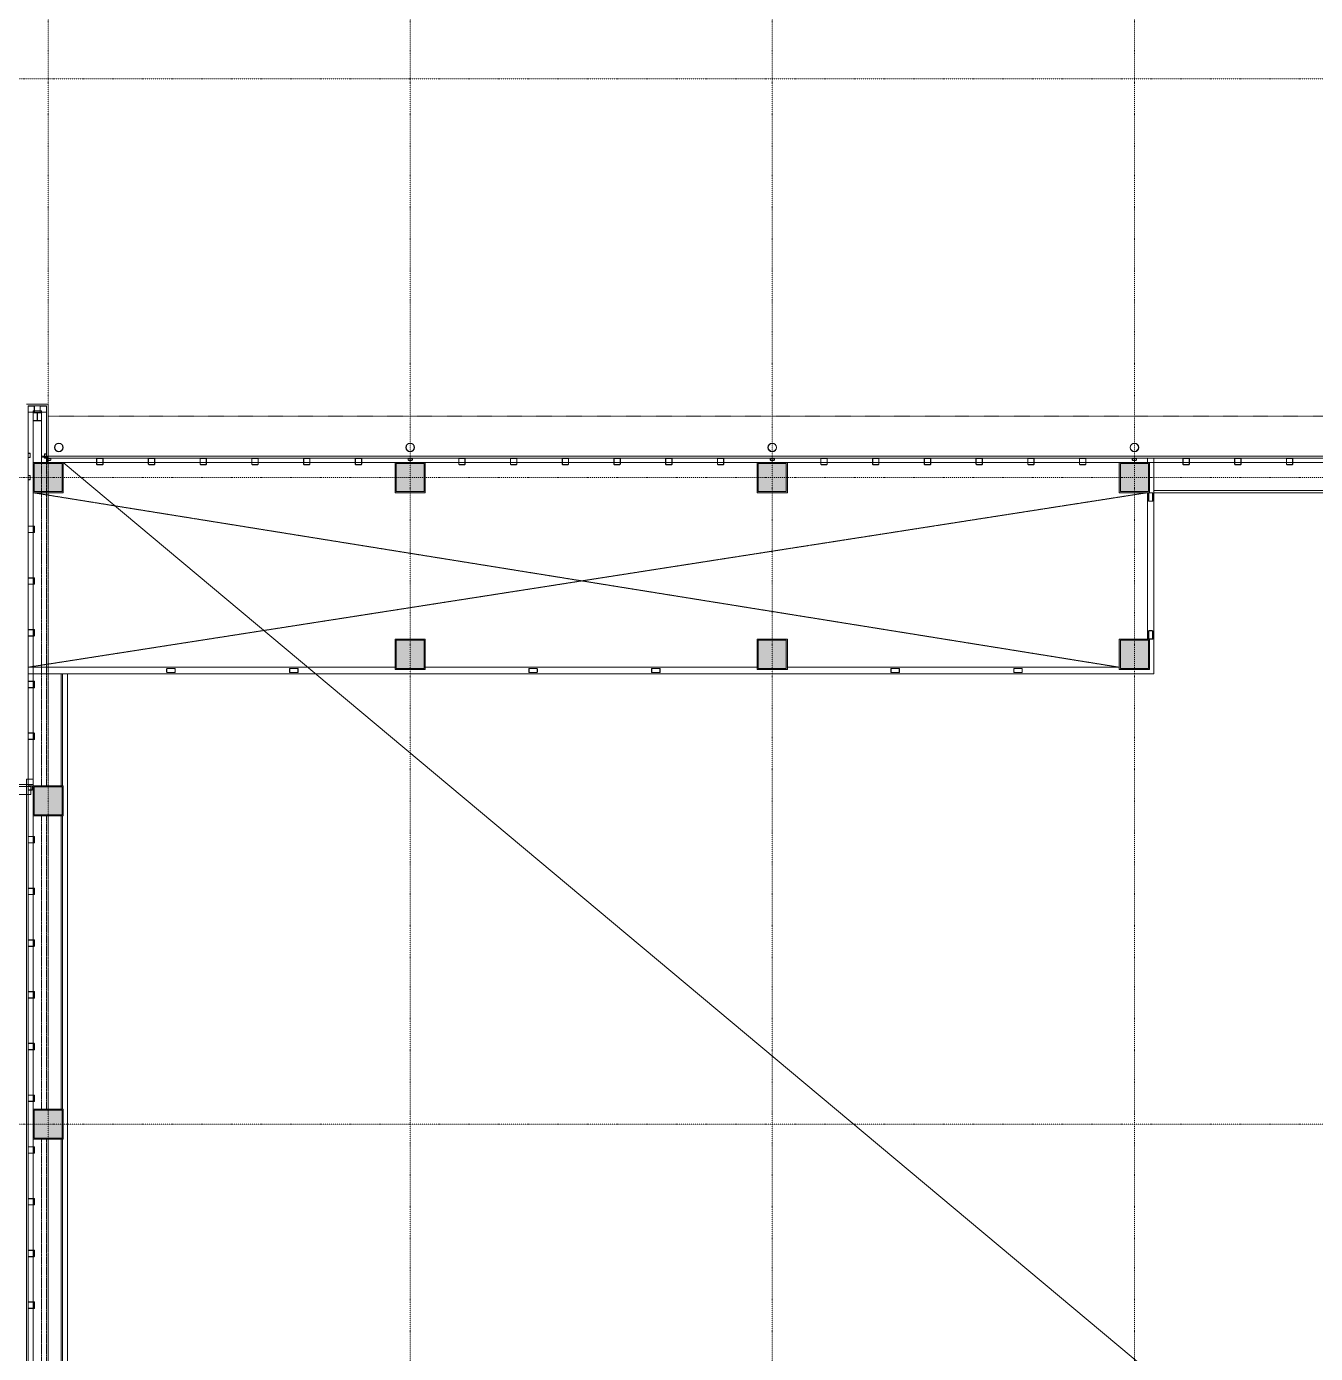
# Model space of a CAD drawing. Extents: x -32000 to 401936, y -48083 to 131250.
# Drawn here: x 17500 to 47400, y 69680 to 100465 of the extents above; entities that cross this region are included whole.
import ezdxf

# ---------------------------------------------------------------- set-up
doc = ezdxf.new("R2010")
doc.units = 0
doc.header["$LTSCALE"] = 10
for name, pattern in [('H12PL4$0$JJP_三點線', [0.9, 0.3, -0.15, 0, -0.15, 0, -0.15, 0, -0.15]), ('H12PL4$0$JJP_虛線(退縮線、投影線、地下室範圍、非屬本工程、圖面分區)', [0.45, 0.3, -0.15]), ('XFM7P40ICA$0$H12PL4$0$CENTERK1', [0.0983, 0.0833, -0.005, 0.005, -0.005]), ('XFM7P40ICA$0$H12PL4$0$DOTK1', [0.01, 0.005, -0.005]), ('XFM7P40ICA$0$H12PL4$0$JJP_三點線', [0.9, 0.3, -0.15, 0, -0.15, 0, -0.15, 0, -0.15]), ('XFM7P40ICA$0$H12PL4$0$JJP_虛線(退縮線、投影線、地下室範圍、非屬本工程、圖面分區)', [0.45, 0.3, -0.15])]:
    doc.linetypes.add(name, pattern=pattern)
for name, color, linetype in [('H12PL4$0$A-OBJE-2D', 252, 'Continuous'), ('H12PL4$0$A-OBJE-MEP', 252, 'Continuous'), ('H12PL4$0$A-WALL-EX', 252, 'Continuous'), ('H12PL4$0$A-WALL-IN', 252, 'Continuous'), ('H12PL4$0$S-COL', 252, 'Continuous'), ('H12PL4$0$S-GRID', 252, 'Continuous'), ('XFM7P40ICA$0$H12PL4$0$A-OBJE-MEP', 252, 'Continuous'), ('XFM7P40ICA$0$H12PL4$0$A-WALL-EX', 252, 'Continuous'), ('XFM7P40ICA$0$H12PL4$0$A-WALL-IN', 252, 'Continuous'), ('XFM7P40ICA$0$H12PL4$0$Hattch', 252, 'Continuous'), ('XFM7P40ICA$0$H12PL4$0$L40_19_DRAN', 252, 'Continuous'), ('XFM7P40ICA$0$H12PL4$0$L40_19_SIAGE1', 252, 'Continuous'), ('XFM7P40ICA$0$H12PL4$0$L40_19_SIAGE3', 252, 'Continuous'), ('XFM7P40ICA$0$H12PL4$0$L40_19_STEEL2', 252, 'Continuous'), ('XFM7P40ICA$0$H12PL4$0$L40_19_STEEL3', 252, 'Continuous'), ('XFM7P40ICA$0$H12PL4$0$L40_19_SUGATA3', 252, 'Continuous'), ('XFM7P40ICA$0$H12PL4$0$L40_19_SUGATAD', 252, 'Continuous'), ('XFM7P40ICA$0$H12PL4$0$S-COL', 252, 'Continuous'), ('XFM7P40ICA$0$H12PL4$0$S-GRID', 252, 'Continuous')]:
    doc.layers.add(name, color=color, linetype=linetype)

# ---------------------------------------------------------------- blocks, each defined once
blk = doc.blocks.new('XFM7P40ICA$0$H12PL4')
at = {"layer": 'XFM7P40ICA$0$H12PL4$0$Hattch', "linetype": 'Continuous', "lineweight": 0}
for points in [[(17650, 89650), (18350, 89650), (18350, 90350), (17650, 90350)], [(26050, 89650), (26750, 89650), (26750, 90350), (26050, 90350)], [(34450, 89650), (35150, 89650), (35150, 90350), (34450, 90350)], [(42850, 89650), (43550, 89650), (43550, 90350), (42850, 90350)], [(26050, 85550), (26750, 85550), (26750, 86250), (26050, 86250)], [(34450, 85550), (35150, 85550), (35150, 86250), (34450, 86250)], [(42850, 85550), (43550, 85550), (43550, 86250), (42850, 86250)], [(17650, 82150), (18350, 82150), (18350, 82850), (17650, 82850)], [(17650, 74650), (18350, 74650), (18350, 75350), (17650, 75350)]]:
    blk.add_hatch(color=256, dxfattribs=at).paths.add_polyline_path(points)
at = {"layer": 'XFM7P40ICA$0$H12PL4$0$A-OBJE-MEP', "lineweight": 0, "flags": 128}
for points in [[(18345, 90700, 1), (18155, 90700, 1)], [(26495, 90700, 1), (26305, 90700, 1)], [(34895, 90700, 1), (34705, 90700, 1)], [(43295, 90700, 1), (43105, 90700, 1)]]:
    blk.add_lwpolyline(points, format="xyb", close=True, dxfattribs=at)
at = {"layer": 'XFM7P40ICA$0$H12PL4$0$A-OBJE-MEP', "lineweight": 0}
for centre in [(18250, 90700), (26400, 90700), (34800, 90700), (43200, 90700)]:
    blk.add_circle(centre, 100, dxfattribs=at)
at = {"layer": 'XFM7P40ICA$0$H12PL4$0$A-WALL-EX', "lineweight": 0}
for p, q in [((17500, 82830), (17535, 82830)), ((17500, 82650), (17535, 82650))]:
    blk.add_line(p, q, dxfattribs=at)
at = {"layer": 'XFM7P40ICA$0$H12PL4$0$A-WALL-EX', "lineweight": 0, "flags": 128}
for points in [[(17500, 91700), (17535, 91700)], [(17965, 91700), (17535, 91700)], [(17535, 91665), (17965, 91665)], [(17535, 83000), (17535, 91665)], [(18000, 91700), (17965, 91700)], [(17965, 91665), (17965, 90500)], [(18000, 90500), (18000, 91700)], [(17965, 90450), (17965, 90500)], [(17965, 90450), (77050, 90450)], [(77050, 90500), (18000, 90500)], [(17600, 82830), (-150, 82830)], [(17535, 82830), (17535, 83000)], [(17600, 82650), (17600, 82830)], [(-150, 82650), (17600, 82650)], [(17535, -2300), (17535, 82650)]]:
    blk.add_lwpolyline(points, dxfattribs=at)
at = {"layer": 'XFM7P40ICA$0$H12PL4$0$A-WALL-EX', "linetype": 'XFM7P40ICA$0$H12PL4$0$JJP_虛線(退縮線、投影線、地下室範圍、非屬本工程、圖面分區)', "lineweight": 0, "flags": 128}
for points in [[(17965, 90475), (17965, 82850)], [(18000, 82850), (18000, 90475)], [(17965, 82150), (17965, 75350)], [(18000, 75350), (18000, 82150)], [(17965, 74650), (17965, 60350)], [(18000, 60350), (18000, 74650)]]:
    blk.add_lwpolyline(points, dxfattribs=at)
at = {"layer": 'XFM7P40ICA$0$H12PL4$0$A-WALL-IN', "lineweight": 0, "flags": 128}
for points in [[(18300, 85450), (18300, 82850)], [(18450, 85450), (18300, 85450)], [(18450, 450), (18450, 85450)], [(18300, 82150), (18300, 75350)], [(18300, 74650), (18300, 60350)]]:
    blk.add_lwpolyline(points, dxfattribs=at)
at = {"layer": 'XFM7P40ICA$0$H12PL4$0$Hattch', "lineweight": 0}
blk.add_line((17553.1, 82788.7), (17553.2, 82788.7), dxfattribs=at)
at = {"layer": 'XFM7P40ICA$0$H12PL4$0$L40_19_DRAN', "lineweight": 0}
for centre in [(18250, 90700), (26400, 90700), (34800, 90700), (43200, 90700)]:
    blk.add_circle(centre, 100, dxfattribs=at)
at = {"layer": 'XFM7P40ICA$0$H12PL4$0$L40_19_SIAGE1', "lineweight": 0}
for p, q in [((17500, 91700), (18000, 91700)), ((18000, 91700), (18000, 90500)), ((18000, 90500), (126700, 90500)), ((43500, 90350), (43500, 90450)), ((43500, 86250), (43500, 89650)), ((43650, 85450), (43650, 89650)), ((43650, 89650), (51250, 89650)), ((17535, 85600), (26050, 85600)), ((26750, 85600), (34450, 85600)), ((35150, 85600), (42850, 85600)), ((17535, 85450), (43650, 85450)), ((18450, 350), (18450, 85450))]:
    blk.add_line(p, q, dxfattribs=at)
at = {"layer": 'XFM7P40ICA$0$H12PL4$0$L40_19_SIAGE3', "lineweight": 0}
for p, q in [((17535, -2615), (17535, 91665)), ((17535, 91665), (17965, 91665)), ((17965, 91665), (17965, 90450)), ((68400, 90450), (17965, 90450)), ((43650, 89650), (43650, 90450)), ((43650, 89700), (51250, 89700)), ((18337.5, 82850), (18337.5, 85450)), ((18337.5, 75350), (18337.5, 82150)), ((18337.5, 60350), (18337.5, 74700))]:
    blk.add_line(p, q, dxfattribs=at)
at = {"layer": 'XFM7P40ICA$0$H12PL4$0$L40_19_STEEL2', "lineweight": 0, "flags": 128}
blk.add_lwpolyline([(17650, 91515), (17850, 91515), (17850, 91503), (17762, 91503, 0.4142136), (17754, 91495), (17754, 91335, 0.4142136), (17762, 91327), (17850, 91327), (17850, 91315), (17650, 91315), (17650, 91327), (17738, 91327, 0.4142136), (17746, 91335), (17746, 91495, 0.4142136), (17738, 91503), (17650, 91503)], format="xyb", close=True, dxfattribs=at)
for points in [[(17650, 89650), (17650, 90350), (18350, 90350), (18350, 89650)], [(17675, 89675), (17675, 90325), (18325, 90325), (18325, 89675)], [(26050, 89650), (26050, 90350), (26750, 90350), (26750, 89650)], [(26075, 89675), (26075, 90325), (26725, 90325), (26725, 89675)], [(34450, 89650), (34450, 90350), (35150, 90350), (35150, 89650)], [(34475, 89675), (34475, 90325), (35125, 90325), (35125, 89675)], [(42850, 89650), (42850, 90350), (43550, 90350), (43550, 89650)], [(42875, 89675), (42875, 90325), (43525, 90325), (43525, 89675)], [(26050, 85550), (26050, 86250), (26750, 86250), (26750, 85550)], [(26075, 85575), (26075, 86225), (26725, 86225), (26725, 85575)], [(34450, 85550), (34450, 86250), (35150, 86250), (35150, 85550)], [(34475, 85575), (34475, 86225), (35125, 86225), (35125, 85575)], [(42850, 85550), (42850, 86250), (43550, 86250), (43550, 85550)], [(42875, 85575), (42875, 86225), (43525, 86225), (43525, 85575)], [(17650, 82150), (17650, 82850), (18350, 82850), (18350, 82150)], [(17675, 82175), (17675, 82825), (18325, 82825), (18325, 82175)], [(17650, 74650), (17650, 75350), (18350, 75350), (18350, 74650)], [(17675, 74675), (17675, 75325), (18325, 75325), (18325, 74675)]]:
    blk.add_lwpolyline(points, close=True, dxfattribs=at)
at = {"layer": 'XFM7P40ICA$0$H12PL4$0$L40_19_STEEL3', "lineweight": 0, "flags": 128}
for points in [[(17685, 91528.5), (17685, 91651.5, 0.4142136), (17671.5, 91665), (17548.5, 91665, 0.4142136), (17535, 91651.5), (17535, 91528.5, 0.4142136), (17548.5, 91515), (17671.5, 91515, 0.4142136)], [(17680.5, 91528.5), (17680.5, 91651.5, 0.4142136), (17671.5, 91660.5), (17548.5, 91660.5, 0.4142136), (17539.5, 91651.5), (17539.5, 91528.5, 0.4142136), (17548.5, 91519.5), (17671.5, 91519.5, 0.4142136)], [(17965, 91528.5), (17965, 91651.5, 0.4142136), (17951.5, 91665), (17828.5, 91665, 0.4142136), (17815, 91651.5), (17815, 91528.5, 0.4142136), (17828.5, 91515), (17951.5, 91515, 0.4142136)], [(17960.5, 91528.5), (17960.5, 91651.5, 0.4142136), (17951.5, 91660.5), (17828.5, 91660.5, 0.4142136), (17819.5, 91651.5), (17819.5, 91528.5, 0.4142136), (17828.5, 91519.5), (17951.5, 91519.5, 0.4142136)], [(17548.5, 90465), (17571.5, 90465, 0.4142136), (17585, 90478.5), (17585, 90551.5, 0.4142136), (17571.5, 90565), (17548.5, 90565, 0.4142136), (17535, 90551.5), (17535, 90478.5, 0.4142136)], [(17548.5, 90469.5), (17571.5, 90469.5, 0.4142136), (17580.5, 90478.5), (17580.5, 90551.5, 0.4142136), (17571.5, 90560.5), (17548.5, 90560.5, 0.4142136), (17539.5, 90551.5), (17539.5, 90478.5, 0.4142136)], [(17928.5, 90450), (17951.5, 90450, 0.4142136), (17965, 90463.5), (17965, 90536.5, 0.4142136), (17951.5, 90550), (17928.5, 90550, 0.4142136), (17915, 90536.5), (17915, 90463.5, 0.4142136)], [(17928.5, 90454.5), (17951.5, 90454.5, 0.4142136), (17960.5, 90463.5), (17960.5, 90536.5, 0.4142136), (17951.5, 90545.5), (17928.5, 90545.5, 0.4142136), (17919.5, 90536.5), (17919.5, 90463.5, 0.4142136)], [(17965, 90436.5), (17965, 90413.5, 0.4142136), (17978.5, 90400), (18051.5, 90400, 0.4142136), (18065, 90413.5), (18065, 90436.5, 0.4142136), (18051.5, 90450), (17978.5, 90450, 0.4142136)], [(17969.5, 90436.5), (17969.5, 90413.5, 0.4142136), (17978.5, 90404.5), (18051.5, 90404.5, 0.4142136), (18060.5, 90413.5), (18060.5, 90436.5, 0.4142136), (18051.5, 90445.5), (17978.5, 90445.5, 0.4142136)], [(19261.5, 90300), (19138.5, 90300, -0.4142136), (19125, 90313.5), (19125, 90436.5, -0.4142136), (19138.5, 90450), (19261.5, 90450, -0.4142136), (19275, 90436.5), (19275, 90313.5, -0.4142136)], [(19261.5, 90304.5), (19138.5, 90304.5, -0.4142136), (19129.5, 90313.5), (19129.5, 90436.5, -0.4142136), (19138.5, 90445.5), (19261.5, 90445.5, -0.4142136), (19270.5, 90436.5), (19270.5, 90313.5, -0.4142136)], [(20461.5, 90300), (20338.5, 90300, -0.4142136), (20325, 90313.5), (20325, 90436.5, -0.4142136), (20338.5, 90450), (20461.5, 90450, -0.4142136), (20475, 90436.5), (20475, 90313.5, -0.4142136)], [(20461.5, 90304.5), (20338.5, 90304.5, -0.4142136), (20329.5, 90313.5), (20329.5, 90436.5, -0.4142136), (20338.5, 90445.5), (20461.5, 90445.5, -0.4142136), (20470.5, 90436.5), (20470.5, 90313.5, -0.4142136)], [(21661.5, 90300), (21538.5, 90300, -0.4142136), (21525, 90313.5), (21525, 90436.5, -0.4142136), (21538.5, 90450), (21661.5, 90450, -0.4142136), (21675, 90436.5), (21675, 90313.5, -0.4142136)], [(21661.5, 90304.5), (21538.5, 90304.5, -0.4142136), (21529.5, 90313.5), (21529.5, 90436.5, -0.4142136), (21538.5, 90445.5), (21661.5, 90445.5, -0.4142136), (21670.5, 90436.5), (21670.5, 90313.5, -0.4142136)], [(22861.5, 90300), (22738.5, 90300, -0.4142136), (22725, 90313.5), (22725, 90436.5, -0.4142136), (22738.5, 90450), (22861.5, 90450, -0.4142136), (22875, 90436.5), (22875, 90313.5, -0.4142136)], [(22861.5, 90304.5), (22738.5, 90304.5, -0.4142136), (22729.5, 90313.5), (22729.5, 90436.5, -0.4142136), (22738.5, 90445.5), (22861.5, 90445.5, -0.4142136), (22870.5, 90436.5), (22870.5, 90313.5, -0.4142136)], [(24061.5, 90300), (23938.5, 90300, -0.4142136), (23925, 90313.5), (23925, 90436.5, -0.4142136), (23938.5, 90450), (24061.5, 90450, -0.4142136), (24075, 90436.5), (24075, 90313.5, -0.4142136)], [(24061.5, 90304.5), (23938.5, 90304.5, -0.4142136), (23929.5, 90313.5), (23929.5, 90436.5, -0.4142136), (23938.5, 90445.5), (24061.5, 90445.5, -0.4142136), (24070.5, 90436.5), (24070.5, 90313.5, -0.4142136)], [(25261.5, 90300), (25138.5, 90300, -0.4142136), (25125, 90313.5), (25125, 90436.5, -0.4142136), (25138.5, 90450), (25261.5, 90450, -0.4142136), (25275, 90436.5), (25275, 90313.5, -0.4142136)], [(25261.5, 90304.5), (25138.5, 90304.5, -0.4142136), (25129.5, 90313.5), (25129.5, 90436.5, -0.4142136), (25138.5, 90445.5), (25261.5, 90445.5, -0.4142136), (25270.5, 90436.5), (25270.5, 90313.5, -0.4142136)], [(26436.5, 90450), (26363.5, 90450, 0.4142136), (26350, 90436.5), (26350, 90413.5, 0.4142136), (26363.5, 90400), (26436.5, 90400, 0.4142136), (26450, 90413.5), (26450, 90436.5, 0.4142136)], [(26436.5, 90445.5), (26363.5, 90445.5, 0.4142136), (26354.5, 90436.5), (26354.5, 90413.5, 0.4142136), (26363.5, 90404.5), (26436.5, 90404.5, 0.4142136), (26445.5, 90413.5), (26445.5, 90436.5, 0.4142136)], [(27661.5, 90300), (27538.5, 90300, -0.4142136), (27525, 90313.5), (27525, 90436.5, -0.4142136), (27538.5, 90450), (27661.5, 90450, -0.4142136), (27675, 90436.5), (27675, 90313.5, -0.4142136)], [(27661.5, 90304.5), (27538.5, 90304.5, -0.4142136), (27529.5, 90313.5), (27529.5, 90436.5, -0.4142136), (27538.5, 90445.5), (27661.5, 90445.5, -0.4142136), (27670.5, 90436.5), (27670.5, 90313.5, -0.4142136)], [(28861.5, 90300), (28738.5, 90300, -0.4142136), (28725, 90313.5), (28725, 90436.5, -0.4142136), (28738.5, 90450), (28861.5, 90450, -0.4142136), (28875, 90436.5), (28875, 90313.5, -0.4142136)], [(28861.5, 90304.5), (28738.5, 90304.5, -0.4142136), (28729.5, 90313.5), (28729.5, 90436.5, -0.4142136), (28738.5, 90445.5), (28861.5, 90445.5, -0.4142136), (28870.5, 90436.5), (28870.5, 90313.5, -0.4142136)], [(30061.5, 90300), (29938.5, 90300, -0.4142136), (29925, 90313.5), (29925, 90436.5, -0.4142136), (29938.5, 90450), (30061.5, 90450, -0.4142136), (30075, 90436.5), (30075, 90313.5, -0.4142136)], [(30061.5, 90304.5), (29938.5, 90304.5, -0.4142136), (29929.5, 90313.5), (29929.5, 90436.5, -0.4142136), (29938.5, 90445.5), (30061.5, 90445.5, -0.4142136), (30070.5, 90436.5), (30070.5, 90313.5, -0.4142136)], [(31261.5, 90300), (31138.5, 90300, -0.4142136), (31125, 90313.5), (31125, 90436.5, -0.4142136), (31138.5, 90450), (31261.5, 90450, -0.4142136), (31275, 90436.5), (31275, 90313.5, -0.4142136)], [(31261.5, 90304.5), (31138.5, 90304.5, -0.4142136), (31129.5, 90313.5), (31129.5, 90436.5, -0.4142136), (31138.5, 90445.5), (31261.5, 90445.5, -0.4142136), (31270.5, 90436.5), (31270.5, 90313.5, -0.4142136)], [(32461.5, 90300), (32338.5, 90300, -0.4142136), (32325, 90313.5), (32325, 90436.5, -0.4142136), (32338.5, 90450), (32461.5, 90450, -0.4142136), (32475, 90436.5), (32475, 90313.5, -0.4142136)], [(32461.5, 90304.5), (32338.5, 90304.5, -0.4142136), (32329.5, 90313.5), (32329.5, 90436.5, -0.4142136), (32338.5, 90445.5), (32461.5, 90445.5, -0.4142136), (32470.5, 90436.5), (32470.5, 90313.5, -0.4142136)], [(33661.5, 90300), (33538.5, 90300, -0.4142136), (33525, 90313.5), (33525, 90436.5, -0.4142136), (33538.5, 90450), (33661.5, 90450, -0.4142136), (33675, 90436.5), (33675, 90313.5, -0.4142136)], [(33661.5, 90304.5), (33538.5, 90304.5, -0.4142136), (33529.5, 90313.5), (33529.5, 90436.5, -0.4142136), (33538.5, 90445.5), (33661.5, 90445.5, -0.4142136), (33670.5, 90436.5), (33670.5, 90313.5, -0.4142136)], [(34836.5, 90450), (34763.5, 90450, 0.4142136), (34750, 90436.5), (34750, 90413.5, 0.4142136), (34763.5, 90400), (34836.5, 90400, 0.4142136), (34850, 90413.5), (34850, 90436.5, 0.4142136)], [(34836.5, 90445.5), (34763.5, 90445.5, 0.4142136), (34754.5, 90436.5), (34754.5, 90413.5, 0.4142136), (34763.5, 90404.5), (34836.5, 90404.5, 0.4142136), (34845.5, 90413.5), (34845.5, 90436.5, 0.4142136)], [(36061.5, 90300), (35938.5, 90300, -0.4142136), (35925, 90313.5), (35925, 90436.5, -0.4142136), (35938.5, 90450), (36061.5, 90450, -0.4142136), (36075, 90436.5), (36075, 90313.5, -0.4142136)], [(36061.5, 90304.5), (35938.5, 90304.5, -0.4142136), (35929.5, 90313.5), (35929.5, 90436.5, -0.4142136), (35938.5, 90445.5), (36061.5, 90445.5, -0.4142136), (36070.5, 90436.5), (36070.5, 90313.5, -0.4142136)], [(37261.5, 90300), (37138.5, 90300, -0.4142136), (37125, 90313.5), (37125, 90436.5, -0.4142136), (37138.5, 90450), (37261.5, 90450, -0.4142136), (37275, 90436.5), (37275, 90313.5, -0.4142136)], [(37261.5, 90304.5), (37138.5, 90304.5, -0.4142136), (37129.5, 90313.5), (37129.5, 90436.5, -0.4142136), (37138.5, 90445.5), (37261.5, 90445.5, -0.4142136), (37270.5, 90436.5), (37270.5, 90313.5, -0.4142136)], [(38461.5, 90300), (38338.5, 90300, -0.4142136), (38325, 90313.5), (38325, 90436.5, -0.4142136), (38338.5, 90450), (38461.5, 90450, -0.4142136), (38475, 90436.5), (38475, 90313.5, -0.4142136)], [(38461.5, 90304.5), (38338.5, 90304.5, -0.4142136), (38329.5, 90313.5), (38329.5, 90436.5, -0.4142136), (38338.5, 90445.5), (38461.5, 90445.5, -0.4142136), (38470.5, 90436.5), (38470.5, 90313.5, -0.4142136)], [(39661.5, 90300), (39538.5, 90300, -0.4142136), (39525, 90313.5), (39525, 90436.5, -0.4142136), (39538.5, 90450), (39661.5, 90450, -0.4142136), (39675, 90436.5), (39675, 90313.5, -0.4142136)], [(39661.5, 90304.5), (39538.5, 90304.5, -0.4142136), (39529.5, 90313.5), (39529.5, 90436.5, -0.4142136), (39538.5, 90445.5), (39661.5, 90445.5, -0.4142136), (39670.5, 90436.5), (39670.5, 90313.5, -0.4142136)], [(40861.5, 90300), (40738.5, 90300, -0.4142136), (40725, 90313.5), (40725, 90436.5, -0.4142136), (40738.5, 90450), (40861.5, 90450, -0.4142136), (40875, 90436.5), (40875, 90313.5, -0.4142136)], [(40861.5, 90304.5), (40738.5, 90304.5, -0.4142136), (40729.5, 90313.5), (40729.5, 90436.5, -0.4142136), (40738.5, 90445.5), (40861.5, 90445.5, -0.4142136), (40870.5, 90436.5), (40870.5, 90313.5, -0.4142136)], [(42061.5, 90300), (41938.5, 90300, -0.4142136), (41925, 90313.5), (41925, 90436.5, -0.4142136), (41938.5, 90450), (42061.5, 90450, -0.4142136), (42075, 90436.5), (42075, 90313.5, -0.4142136)], [(42061.5, 90304.5), (41938.5, 90304.5, -0.4142136), (41929.5, 90313.5), (41929.5, 90436.5, -0.4142136), (41938.5, 90445.5), (42061.5, 90445.5, -0.4142136), (42070.5, 90436.5), (42070.5, 90313.5, -0.4142136)], [(43236.5, 90450), (43163.5, 90450, 0.4142136), (43150, 90436.5), (43150, 90413.5, 0.4142136), (43163.5, 90400), (43236.5, 90400, 0.4142136), (43250, 90413.5), (43250, 90436.5, 0.4142136)], [(43236.5, 90445.5), (43163.5, 90445.5, 0.4142136), (43154.5, 90436.5), (43154.5, 90413.5, 0.4142136), (43163.5, 90404.5), (43236.5, 90404.5, 0.4142136), (43245.5, 90413.5), (43245.5, 90436.5, 0.4142136)], [(44461.5, 90300), (44338.5, 90300, -0.4142136), (44325, 90313.5), (44325, 90436.5, -0.4142136), (44338.5, 90450), (44461.5, 90450, -0.4142136), (44475, 90436.5), (44475, 90313.5, -0.4142136)], [(44461.5, 90304.5), (44338.5, 90304.5, -0.4142136), (44329.5, 90313.5), (44329.5, 90436.5, -0.4142136), (44338.5, 90445.5), (44461.5, 90445.5, -0.4142136), (44470.5, 90436.5), (44470.5, 90313.5, -0.4142136)], [(45661.5, 90300), (45538.5, 90300, -0.4142136), (45525, 90313.5), (45525, 90436.5, -0.4142136), (45538.5, 90450), (45661.5, 90450, -0.4142136), (45675, 90436.5), (45675, 90313.5, -0.4142136)], [(45661.5, 90304.5), (45538.5, 90304.5, -0.4142136), (45529.5, 90313.5), (45529.5, 90436.5, -0.4142136), (45538.5, 90445.5), (45661.5, 90445.5, -0.4142136), (45670.5, 90436.5), (45670.5, 90313.5, -0.4142136)], [(46861.5, 90300), (46738.5, 90300, -0.4142136), (46725, 90313.5), (46725, 90436.5, -0.4142136), (46738.5, 90450), (46861.5, 90450, -0.4142136), (46875, 90436.5), (46875, 90313.5, -0.4142136)], [(46861.5, 90304.5), (46738.5, 90304.5, -0.4142136), (46729.5, 90313.5), (46729.5, 90436.5, -0.4142136), (46738.5, 90445.5), (46861.5, 90445.5, -0.4142136), (46870.5, 90436.5), (46870.5, 90313.5, -0.4142136)], [(17585, 89963.5), (17585, 90036.5, 0.4142136), (17571.5, 90050), (17548.5, 90050, 0.4142136), (17535, 90036.5), (17535, 89963.5, 0.4142136), (17548.5, 89950), (17571.5, 89950, 0.4142136)], [(17580.5, 89963.5), (17580.5, 90036.5, 0.4142136), (17571.5, 90045.5), (17548.5, 90045.5, 0.4142136), (17539.5, 90036.5), (17539.5, 89963.5, 0.4142136), (17548.5, 89954.5), (17571.5, 89954.5, 0.4142136)], [(43525, 89468), (43525, 89632, -0.4142136), (43543, 89650), (43607, 89650, -0.4142136), (43625, 89632), (43625, 89468, -0.4142136), (43607, 89450), (43543, 89450, -0.4142136)], [(43531, 89468), (43531, 89632, -0.4142136), (43543, 89644), (43607, 89644, -0.4142136), (43619, 89632), (43619, 89468, -0.4142136), (43607, 89456), (43543, 89456, -0.4142136)], [(17685, 88738.5), (17685, 88861.5, 0.4142136), (17671.5, 88875), (17548.5, 88875, 0.4142136), (17535, 88861.5), (17535, 88738.5, 0.4142136), (17548.5, 88725), (17671.5, 88725, 0.4142136)], [(17680.5, 88738.5), (17680.5, 88861.5, 0.4142136), (17671.5, 88870.5), (17548.5, 88870.5, 0.4142136), (17539.5, 88861.5), (17539.5, 88738.5, 0.4142136), (17548.5, 88729.5), (17671.5, 88729.5, 0.4142136)], [(17685, 87538.5), (17685, 87661.5, 0.4142136), (17671.5, 87675), (17548.5, 87675, 0.4142136), (17535, 87661.5), (17535, 87538.5, 0.4142136), (17548.5, 87525), (17671.5, 87525, 0.4142136)], [(17680.5, 87538.5), (17680.5, 87661.5, 0.4142136), (17671.5, 87670.5), (17548.5, 87670.5, 0.4142136), (17539.5, 87661.5), (17539.5, 87538.5, 0.4142136), (17548.5, 87529.5), (17671.5, 87529.5, 0.4142136)], [(17685, 86338.5), (17685, 86461.5, 0.4142136), (17671.5, 86475), (17548.5, 86475, 0.4142136), (17535, 86461.5), (17535, 86338.5, 0.4142136), (17548.5, 86325), (17671.5, 86325, 0.4142136)], [(17680.5, 86338.5), (17680.5, 86461.5, 0.4142136), (17671.5, 86470.5), (17548.5, 86470.5, 0.4142136), (17539.5, 86461.5), (17539.5, 86338.5, 0.4142136), (17548.5, 86329.5), (17671.5, 86329.5, 0.4142136)], [(43525, 86268), (43525, 86432, -0.4142136), (43543, 86450), (43607, 86450, -0.4142136), (43625, 86432), (43625, 86268, -0.4142136), (43607, 86250), (43543, 86250, -0.4142136)], [(43531, 86268), (43531, 86432, -0.4142136), (43543, 86444), (43607, 86444, -0.4142136), (43619, 86432), (43619, 86268, -0.4142136), (43607, 86256), (43543, 86256, -0.4142136)], [(17685, 85138.5), (17685, 85261.5, 0.4142136), (17671.5, 85275), (17548.5, 85275, 0.4142136), (17535, 85261.5), (17535, 85138.5, 0.4142136), (17548.5, 85125), (17671.5, 85125, 0.4142136)], [(20932, 85475), (20768, 85475, -0.4142136), (20750, 85493), (20750, 85557, -0.4142136), (20768, 85575), (20932, 85575, -0.4142136), (20950, 85557), (20950, 85493, -0.4142136)], [(20932, 85481), (20768, 85481, -0.4142136), (20756, 85493), (20756, 85557, -0.4142136), (20768, 85569), (20932, 85569, -0.4142136), (20944, 85557), (20944, 85493, -0.4142136)], [(23782, 85475), (23618, 85475, -0.4142136), (23600, 85493), (23600, 85557, -0.4142136), (23618, 85575), (23782, 85575, -0.4142136), (23800, 85557), (23800, 85493, -0.4142136)], [(23782, 85481), (23618, 85481, -0.4142136), (23606, 85493), (23606, 85557, -0.4142136), (23618, 85569), (23782, 85569, -0.4142136), (23794, 85557), (23794, 85493, -0.4142136)], [(29332, 85475), (29168, 85475, -0.4142136), (29150, 85493), (29150, 85557, -0.4142136), (29168, 85575), (29332, 85575, -0.4142136), (29350, 85557), (29350, 85493, -0.4142136)], [(29332, 85481), (29168, 85481, -0.4142136), (29156, 85493), (29156, 85557, -0.4142136), (29168, 85569), (29332, 85569, -0.4142136), (29344, 85557), (29344, 85493, -0.4142136)], [(32182, 85475), (32018, 85475, -0.4142136), (32000, 85493), (32000, 85557, -0.4142136), (32018, 85575), (32182, 85575, -0.4142136), (32200, 85557), (32200, 85493, -0.4142136)], [(32182, 85481), (32018, 85481, -0.4142136), (32006, 85493), (32006, 85557, -0.4142136), (32018, 85569), (32182, 85569, -0.4142136), (32194, 85557), (32194, 85493, -0.4142136)], [(37732, 85475), (37568, 85475, -0.4142136), (37550, 85493), (37550, 85557, -0.4142136), (37568, 85575), (37732, 85575, -0.4142136), (37750, 85557), (37750, 85493, -0.4142136)], [(37732, 85481), (37568, 85481, -0.4142136), (37556, 85493), (37556, 85557, -0.4142136), (37568, 85569), (37732, 85569, -0.4142136), (37744, 85557), (37744, 85493, -0.4142136)], [(40582, 85475), (40418, 85475, -0.4142136), (40400, 85493), (40400, 85557, -0.4142136), (40418, 85575), (40582, 85575, -0.4142136), (40600, 85557), (40600, 85493, -0.4142136)], [(40582, 85481), (40418, 85481, -0.4142136), (40406, 85493), (40406, 85557, -0.4142136), (40418, 85569), (40582, 85569, -0.4142136), (40594, 85557), (40594, 85493, -0.4142136)], [(17680.5, 85138.5), (17680.5, 85261.5, 0.4142136), (17671.5, 85270.5), (17548.5, 85270.5, 0.4142136), (17539.5, 85261.5), (17539.5, 85138.5, 0.4142136), (17548.5, 85129.5), (17671.5, 85129.5, 0.4142136)], [(17685, 83938.5), (17685, 84061.5, 0.4142136), (17671.5, 84075), (17548.5, 84075, 0.4142136), (17535, 84061.5), (17535, 83938.5, 0.4142136), (17548.5, 83925), (17671.5, 83925, 0.4142136)], [(17680.5, 83938.5), (17680.5, 84061.5, 0.4142136), (17671.5, 84070.5), (17548.5, 84070.5, 0.4142136), (17539.5, 84061.5), (17539.5, 83938.5, 0.4142136), (17548.5, 83929.5), (17671.5, 83929.5, 0.4142136)], [(17635, 82763.5), (17635, 82836.5, 0.4142136), (17621.5, 82850), (17548.5, 82850, 0.4142136), (17535, 82836.5), (17535, 82763.5, 0.4142136), (17548.5, 82750), (17621.5, 82750, 0.4142136)], [(17630.5, 82763.5), (17630.5, 82836.5, 0.4142136), (17621.5, 82845.5), (17548.5, 82845.5, 0.4142136), (17539.5, 82836.5), (17539.5, 82763.5, 0.4142136), (17548.5, 82754.5), (17621.5, 82754.5, 0.4142136)], [(17685, 81538.5), (17685, 81661.5, 0.4142136), (17671.5, 81675), (17548.5, 81675, 0.4142136), (17535, 81661.5), (17535, 81538.5, 0.4142136), (17548.5, 81525), (17671.5, 81525, 0.4142136)], [(17680.5, 81538.5), (17680.5, 81661.5, 0.4142136), (17671.5, 81670.5), (17548.5, 81670.5, 0.4142136), (17539.5, 81661.5), (17539.5, 81538.5, 0.4142136), (17548.5, 81529.5), (17671.5, 81529.5, 0.4142136)], [(17685, 80338.5), (17685, 80461.5, 0.4142136), (17671.5, 80475), (17548.5, 80475, 0.4142136), (17535, 80461.5), (17535, 80338.5, 0.4142136), (17548.5, 80325), (17671.5, 80325, 0.4142136)], [(17680.5, 80338.5), (17680.5, 80461.5, 0.4142136), (17671.5, 80470.5), (17548.5, 80470.5, 0.4142136), (17539.5, 80461.5), (17539.5, 80338.5, 0.4142136), (17548.5, 80329.5), (17671.5, 80329.5, 0.4142136)], [(17685, 79138.5), (17685, 79261.5, 0.4142136), (17671.5, 79275), (17548.5, 79275, 0.4142136), (17535, 79261.5), (17535, 79138.5, 0.4142136), (17548.5, 79125), (17671.5, 79125, 0.4142136)], [(17680.5, 79138.5), (17680.5, 79261.5, 0.4142136), (17671.5, 79270.5), (17548.5, 79270.5, 0.4142136), (17539.5, 79261.5), (17539.5, 79138.5, 0.4142136), (17548.5, 79129.5), (17671.5, 79129.5, 0.4142136)], [(17685, 77938.5), (17685, 78061.5, 0.4142136), (17671.5, 78075), (17548.5, 78075, 0.4142136), (17535, 78061.5), (17535, 77938.5, 0.4142136), (17548.5, 77925), (17671.5, 77925, 0.4142136)], [(17680.5, 77938.5), (17680.5, 78061.5, 0.4142136), (17671.5, 78070.5), (17548.5, 78070.5, 0.4142136), (17539.5, 78061.5), (17539.5, 77938.5, 0.4142136), (17548.5, 77929.5), (17671.5, 77929.5, 0.4142136)], [(17685, 76738.5), (17685, 76861.5, 0.4142136), (17671.5, 76875), (17548.5, 76875, 0.4142136), (17535, 76861.5), (17535, 76738.5, 0.4142136), (17548.5, 76725), (17671.5, 76725, 0.4142136)], [(17680.5, 76738.5), (17680.5, 76861.5, 0.4142136), (17671.5, 76870.5), (17548.5, 76870.5, 0.4142136), (17539.5, 76861.5), (17539.5, 76738.5, 0.4142136), (17548.5, 76729.5), (17671.5, 76729.5, 0.4142136)], [(17685, 75538.5), (17685, 75661.5, 0.4142136), (17671.5, 75675), (17548.5, 75675, 0.4142136), (17535, 75661.5), (17535, 75538.5, 0.4142136), (17548.5, 75525), (17671.5, 75525, 0.4142136)], [(17680.5, 75538.5), (17680.5, 75661.5, 0.4142136), (17671.5, 75670.5), (17548.5, 75670.5, 0.4142136), (17539.5, 75661.5), (17539.5, 75538.5, 0.4142136), (17548.5, 75529.5), (17671.5, 75529.5, 0.4142136)], [(17685, 74338.5), (17685, 74461.5, 0.4142136), (17671.5, 74475), (17548.5, 74475, 0.4142136), (17535, 74461.5), (17535, 74338.5, 0.4142136), (17548.5, 74325), (17671.5, 74325, 0.4142136)], [(17680.5, 74338.5), (17680.5, 74461.5, 0.4142136), (17671.5, 74470.5), (17548.5, 74470.5, 0.4142136), (17539.5, 74461.5), (17539.5, 74338.5, 0.4142136), (17548.5, 74329.5), (17671.5, 74329.5, 0.4142136)], [(17685, 73138.5), (17685, 73261.5, 0.4142136), (17671.5, 73275), (17548.5, 73275, 0.4142136), (17535, 73261.5), (17535, 73138.5, 0.4142136), (17548.5, 73125), (17671.5, 73125, 0.4142136)], [(17680.5, 73138.5), (17680.5, 73261.5, 0.4142136), (17671.5, 73270.5), (17548.5, 73270.5, 0.4142136), (17539.5, 73261.5), (17539.5, 73138.5, 0.4142136), (17548.5, 73129.5), (17671.5, 73129.5, 0.4142136)], [(17685, 71938.5), (17685, 72061.5, 0.4142136), (17671.5, 72075), (17548.5, 72075, 0.4142136), (17535, 72061.5), (17535, 71938.5, 0.4142136), (17548.5, 71925), (17671.5, 71925, 0.4142136)], [(17680.5, 71938.5), (17680.5, 72061.5, 0.4142136), (17671.5, 72070.5), (17548.5, 72070.5, 0.4142136), (17539.5, 72061.5), (17539.5, 71938.5, 0.4142136), (17548.5, 71929.5), (17671.5, 71929.5, 0.4142136)], [(17685, 70738.5), (17685, 70861.5, 0.4142136), (17671.5, 70875), (17548.5, 70875, 0.4142136), (17535, 70861.5), (17535, 70738.5, 0.4142136), (17548.5, 70725), (17671.5, 70725, 0.4142136)], [(17680.5, 70738.5), (17680.5, 70861.5, 0.4142136), (17671.5, 70870.5), (17548.5, 70870.5, 0.4142136), (17539.5, 70861.5), (17539.5, 70738.5, 0.4142136), (17548.5, 70729.5), (17671.5, 70729.5, 0.4142136)]]:
    blk.add_lwpolyline(points, format="xyb", close=True, dxfattribs=at)
at = {"layer": 'XFM7P40ICA$0$H12PL4$0$L40_19_SUGATA3', "linetype": 'XFM7P40ICA$0$H12PL4$0$CENTERK1', "lineweight": 0}
for p, q in [((17535, 85600), (43500, 89650)), ((17650, 89650), (42850, 85600))]:
    blk.add_line(p, q, dxfattribs=at)
at = {"layer": 'XFM7P40ICA$0$H12PL4$0$L40_19_SUGATA3', "lineweight": 0, "flags": 128}
blk.add_lwpolyline([(17650, 90350), (17650, 91515), (17850, 91515), (17850, 90350)], dxfattribs=at)
at = {"layer": 'XFM7P40ICA$0$H12PL4$0$L40_19_SUGATAD', "linetype": 'XFM7P40ICA$0$H12PL4$0$DOTK1', "lineweight": 0}
blk.add_line((18000, 91425), (126700, 91425), dxfattribs=at)
at = {"layer": 'XFM7P40ICA$0$H12PL4$0$S-COL', "lineweight": 0, "flags": 128}
for points in [[(17650, 89650), (18350, 89650), (18350, 90350), (17650, 90350)], [(26050, 89650), (26750, 89650), (26750, 90350), (26050, 90350)], [(34450, 89650), (35150, 89650), (35150, 90350), (34450, 90350)], [(42850, 89650), (43550, 89650), (43550, 90350), (42850, 90350)], [(26050, 85550), (26750, 85550), (26750, 86250), (26050, 86250)], [(34450, 85550), (35150, 85550), (35150, 86250), (34450, 86250)], [(42850, 85550), (43550, 85550), (43550, 86250), (42850, 86250)], [(17650, 82150), (18350, 82150), (18350, 82850), (17650, 82850)], [(17650, 74650), (18350, 74650), (18350, 75350), (17650, 75350)]]:
    blk.add_lwpolyline(points, close=True, dxfattribs=at)
at = {"layer": 'XFM7P40ICA$0$H12PL4$0$S-GRID', "linetype": 'XFM7P40ICA$0$H12PL4$0$JJP_三點線', "lineweight": 0}
for p, q in [((18000, 128250), (18000, -28000)), ((26400, 128250), (26400, -28000)), ((34800, 128250), (34800, -28000)), ((43200, 128250), (43200, -28000)), ((-29000, 99250), (289600, 99250)), ((-29000, 90000), (289600, 90000)), ((-29000, 75000), (289600, 75000))]:
    blk.add_line(p, q, dxfattribs=at)
blk = doc.blocks.new('XFM7P40ICA')
blk.add_blockref('XFM7P40ICA$0$H12PL4', (0, 0))
blk = doc.blocks.new('H12PL4')
at = {"layer": 'H12PL4$0$A-OBJE-2D', "lineweight": 0}
blk.add_line((126700, -350), (18350, 90350), dxfattribs=at)
at = {"layer": 'H12PL4$0$A-OBJE-MEP', "lineweight": 0, "flags": 128}
for points in [[(18345, 90700, 1), (18155, 90700, 1)], [(26495, 90700, 1), (26305, 90700, 1)], [(34895, 90700, 1), (34705, 90700, 1)], [(43295, 90700, 1), (43105, 90700, 1)]]:
    blk.add_lwpolyline(points, format="xyb", close=True, dxfattribs=at)
at = {"layer": 'H12PL4$0$A-OBJE-MEP', "lineweight": 0}
for centre in [(18250, 90700), (26400, 90700), (34800, 90700), (43200, 90700)]:
    blk.add_circle(centre, 100, dxfattribs=at)
at = {"layer": 'H12PL4$0$A-WALL-EX', "lineweight": 0}
for p, q in [((17650, 91665), (17535, 91665)), ((17650, 91665), (17535, 91665)), ((17535, 83000), (17535, 91665)), ((17650, 91665), (17850, 91665)), ((17965, 91665), (17850, 91665)), ((17965, 91665), (17850, 91665)), ((17965, 91665), (17965, 90500)), ((17500, 83000), (17535, 83000)), ((17500, 83000), (17535, 83000)), ((17535, 83000), (17535, 82880)), ((17535, 83000), (17535, 82880)), ((17535, 82972), (17535, 83000)), ((17535, 82972), (17535, 83000)), ((17535, 82880), (17535, 82972)), ((17535, 82880), (17535, 82972)), ((17535, 82880), (17535, 82972)), ((17535, 82880), (17650, 82880)), ((17535, 82880), (17650, 82880)), ((17650, 82880), (17650, 83000)), ((17650, 82880), (17650, 83000))]:
    blk.add_line(p, q, dxfattribs=at)
at = {"layer": 'H12PL4$0$A-WALL-EX', "lineweight": 0, "flags": 128}
for points in [[(17500, 91700), (17535, 91700)], [(17965, 91700), (17535, 91700)], [(17650, 91550), (17850, 91550)], [(17650, 82880), (17650, 91550)], [(17850, 91550), (17850, 90500)], [(18000, 91700), (17965, 91700)], [(18000, 90500), (18000, 91700)], [(17965, 90500), (17850, 90500)], [(17850, 90350), (17965, 90350)], [(17850, 90350), (17965, 90350)], [(17982.5, 90500), (17965, 90500)], [(17982.5, 90500), (17982.5, 90350)], [(18000, 90500), (68150, 90500)], [(18000, 90500), (126700, 90500)], [(77050, 90500), (18000, 90500)], [(18350, 90350), (26050, 90350)], [(26750, 90350), (34450, 90350)], [(35150, 90350), (42850, 90350)], [(43550, 90350), (51250, 90350)], [(-380, 82880), (17535, 82880)], [(17600, 82830), (-150, 82830)], [(17650, 83000), (17500, 83000)], [(17500, 83000), (17500, -2615)], [(17650, 82880), (17535, 82880)], [(17650, 82880), (17535, 82880)], [(17600, 82650), (17600, 82830)], [(17650, 82850), (17650, 83000)], [(-150, 82650), (17600, 82650)], [(17650, 75350), (17650, 82150)], [(17650, 60350), (17650, 74650)]]:
    blk.add_lwpolyline(points, dxfattribs=at)
at = {"layer": 'H12PL4$0$A-WALL-EX', "linetype": 'H12PL4$0$JJP_虛線(退縮線、投影線、地下室範圍、非屬本工程、圖面分區)', "lineweight": 0, "flags": 128}
for points in [[(18000, 90475), (17850, 90475)], [(17850, 90475), (17850, 82850)], [(18000, 82850), (18000, 90475)], [(17850, 82150), (17850, 75350)], [(18000, 75350), (18000, 82150)], [(17850, 74650), (17850, 60350)], [(18000, 72075), (18000, 74650)], [(18000, 69075), (18000, 71925)]]:
    blk.add_lwpolyline(points, dxfattribs=at)
at = {"layer": 'H12PL4$0$A-WALL-IN', "lineweight": 0, "flags": 128}
for points in [[(18300, 85450), (18300, 82850)], [(18450, 85450), (18300, 85450)], [(18450, -465.1), (18450, 85450)], [(18300, 82150), (18300, 75350)], [(18300, 74650), (18300, 60350)]]:
    blk.add_lwpolyline(points, dxfattribs=at)
at = {"layer": 'H12PL4$0$S-COL', "lineweight": 0, "flags": 128}
blk.add_lwpolyline([(17650, 89650), (18350, 89650), (18350, 90350), (17650, 90350)], dxfattribs=at)
for points in [[(26050, 89650), (26750, 89650), (26750, 90350), (26050, 90350)], [(34450, 89650), (35150, 89650), (35150, 90350), (34450, 90350)], [(42850, 89650), (43550, 89650), (43550, 90350), (42850, 90350)], [(26050, 85550), (26750, 85550), (26750, 86250), (26050, 86250)], [(34450, 85550), (35150, 85550), (35150, 86250), (34450, 86250)], [(42850, 85550), (43550, 85550), (43550, 86250), (42850, 86250)], [(17650, 82150), (18350, 82150), (18350, 82850), (17650, 82850)], [(17650, 74650), (18350, 74650), (18350, 75350), (17650, 75350)]]:
    blk.add_lwpolyline(points, close=True, dxfattribs=at)
at = {"layer": 'H12PL4$0$S-GRID', "linetype": 'H12PL4$0$JJP_三點線', "lineweight": 0}
for p, q in [((18000, 128250), (18000, -28000)), ((26400, 128250), (26400, -28000)), ((34800, 128250), (34800, -28000)), ((43200, 128250), (43200, -28000)), ((-29000, 99250), (289600, 99250)), ((-29000, 90000), (289600, 90000)), ((-29000, 75000), (289600, 75000))]:
    blk.add_line(p, q, dxfattribs=at)

msp = doc.modelspace()

# ---------------------------------------------------------------- block references
msp.add_blockref('XFM7P40ICA', (0, 0))

# ---------------------------------------------------------------- next in the draw order: block references
msp.add_blockref('H12PL4', (0, 0))

doc.saveas('drawing.dxf')
